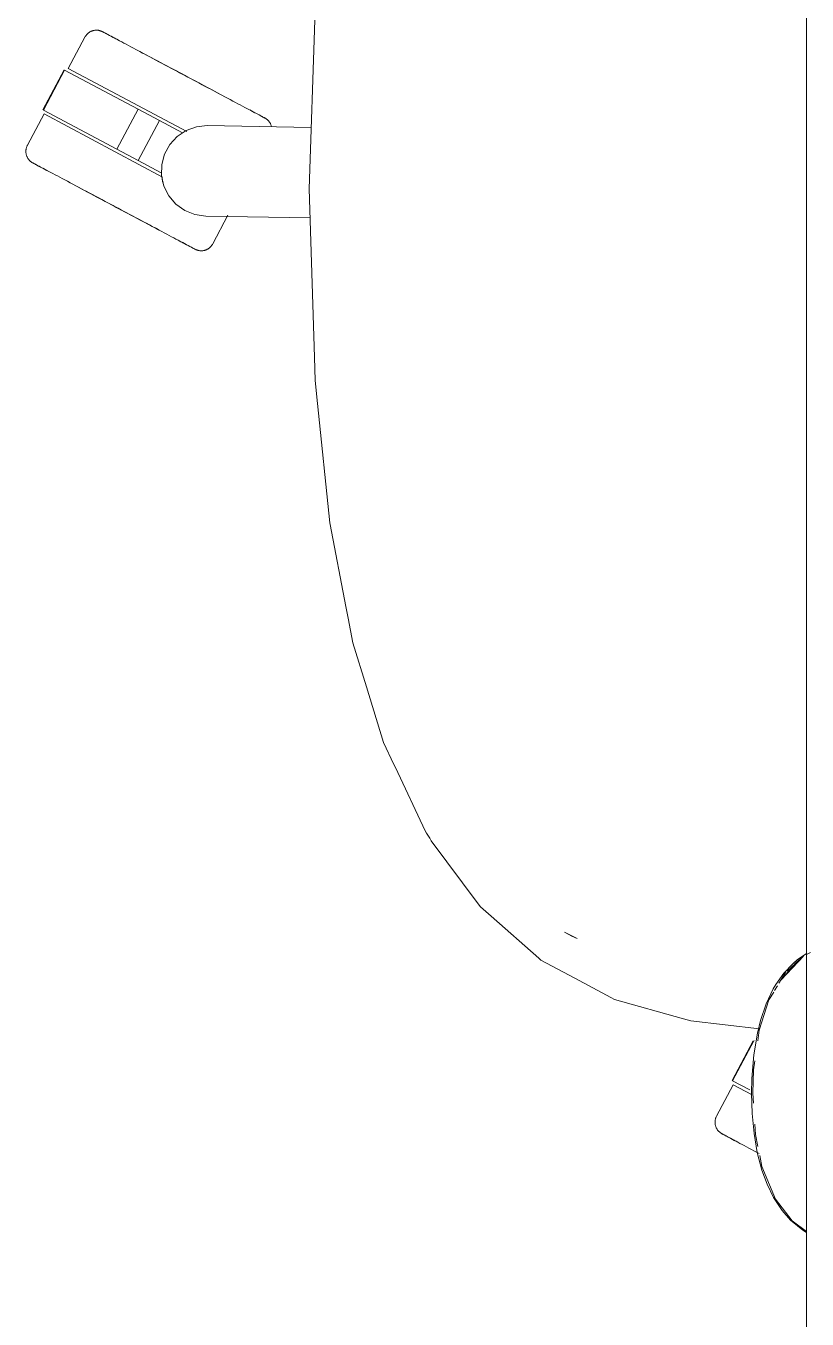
# Model space of a CAD drawing. Header units: millimetres. Extents: x 79795 to 317870, y -36033 to 97293.
# Drawn here: x 171862.4 to 172104.3, y 18189.7 to 18590.1 of the extents above; entities that cross this region are included whole.
import ezdxf

# ---------------------------------------------------------------- set-up
doc = ezdxf.new("R2010")
doc.units = ezdxf.units.MM
doc.header["$MEASUREMENT"] = 0
doc.layers.add('G-IMPT', color=8, linetype='CONTINUOUS', lineweight=9)
doc.layers.add('I-FURN', color=8, linetype='CONTINUOUS', lineweight=9)

msp = doc.modelspace()

# ---------------------------------------------------------------- linework, layer by layer
at = {"layer": 'G-IMPT'}
for p, q in [((171951.88, 18591.87), (171950.18, 18539.69)), ((171950.18, 18539.69), (171951.79, 18487.53)), ((171951.79, 18487.53), (171952.02, 18480.27)), ((171952.75, 18473.2), (171952.02, 18480.27)), ((171956.57, 18436.21), (171952.75, 18473.2)), ((171956.57, 18436.21), (171956.66, 18435.75)), ((171961.53, 18410.37), (171956.66, 18435.75)), ((171961.53, 18410.37), (171962.23, 18406.7)), ((171963.69, 18399.1), (171962.23, 18406.7)), ((171967.88, 18385.49), (171963.69, 18399.1)), ((171973.2, 18368.22), (171967.88, 18385.49)), ((171973.2, 18368.22), (171976.39, 18361.46)), ((171976.83, 18360.54), (171976.39, 18361.46)), ((171986.09, 18340.9), (171976.83, 18360.54)), ((171986.09, 18340.9), (171986.52, 18340.19)), ((171987.46, 18338.61), (171986.52, 18340.19)), ((171987.92, 18337.84), (171987.46, 18338.61)), ((171987.92, 18337.84), (172002.49, 18318.34)), ((172002.49, 18318.34), (172003.21, 18317.38)), ((172006.47, 18314.51), (172003.21, 18317.38)), ((172006.47, 18314.51), (172021.26, 18301.49)), ((172029.22, 18309.51), (172033.11, 18307.55)), ((172029.22, 18309.51), (172031.52, 18308.33)), ((172031.52, 18308.33), (172033.11, 18307.55)), ((172021.26, 18301.49), (172021.92, 18300.9)), ((172032.36, 18295.32), (172021.92, 18300.9)), ((172096.27, 18294.75), (172103.17, 18302.15)), ((172098.14, 18297.47), (172103.17, 18302.15)), ((172099.96, 18299.83), (172101.28, 18300.97)), ((172103.17, 18302.15), (172100.76, 18299.91)), ((172104.14, 18302.92), (172101.28, 18300.97)), ((172105.41, 18303.25), (172104.14, 18302.62)), ((172097.1, 18296.79), (172094.65, 18293.33)), ((172095.58, 18293.69), (172097.47, 18296.84)), ((172099.96, 18299.83), (172097.1, 18296.79)), ((172097.47, 18296.84), (172097.69, 18297.05)), ((172097.69, 18296.38), (172100.76, 18299.91)), ((172043.59, 18289.31), (172032.36, 18295.32)), ((172093.85, 18291.96), (172094.65, 18293.33)), ((172094.25, 18291.46), (172095.11, 18292.9)), ((172096.27, 18294.75), (172097.55, 18296.22)), ((172044.71, 18288.71), (172043.59, 18289.31)), ((172066.05, 18282.7), (172044.71, 18288.71)), ((172089.47, 18279.15), (172092.5, 18288.54)), ((172091.64, 18287.32), (172093.85, 18291.96)), ((172092.5, 18288.54), (172093.97, 18290.99)), ((172089.9, 18282.23), (172091.64, 18287.32)), ((172066.05, 18282.7), (172068.31, 18282.07)), ((172089.59, 18279.65), (172068.31, 18282.07)), ((172089.9, 18282.23), (172088.92, 18278.31)), ((172088.92, 18278.31), (172087.8, 18271.55)), ((172089.01, 18275.86), (172089.47, 18279.15)), ((172087.23, 18264.23), (172087.8, 18271.55)), ((172087.75, 18266.89), (172088.14, 18269.67)), ((172087.75, 18266.89), (172087.52, 18259.72)), ((172087.23, 18264.23), (172087.14, 18259.72)), ((172087.14, 18259.72), (172087.32, 18253.38)), ((172087.71, 18256.61), (172087.52, 18259.72)), ((172087.89, 18247.23), (172087.32, 18253.38)), ((172088.3, 18246.9), (172088.1, 18250.1)), ((172087.89, 18247.23), (172088.89, 18241.3)), ((172089.06, 18243.21), (172088.3, 18246.9)), ((172090.32, 18235.82), (172088.89, 18241.3)), ((172090.34, 18236.94), (172089.63, 18240.4)), ((172090.34, 18236.94), (172092.67, 18231.31)), ((172090.32, 18235.82), (172091.9, 18231.49)), ((172093.89, 18227.41), (172091.9, 18231.49)), ((172094.51, 18226.92), (172092.67, 18231.31)), ((172093.89, 18227.41), (172096.54, 18223.37)), ((172099.73, 18220.13), (172094.51, 18226.92)), ((172096.54, 18223.37), (172099.21, 18220.33)), ((172102.95, 18217.25), (172099.21, 18220.33)), ((172104.14, 18216.86), (172099.73, 18220.13)), ((172104.14, 18216.57), (172102.95, 18217.25))]:
    msp.add_line(p, q, dxfattribs=at)
at = {"layer": 'I-FURN'}
for p, q in [((172104.14, 17739.72), (172104.14, 19339.72)), ((172104.14, 19339.72), (172104.14, 17739.72)), ((171883.01, 18588.55), (171883.16, 18588.6)), ((171883.16, 18588.6), (171883.32, 18588.64)), ((171883.32, 18588.64), (171883.47, 18588.67)), ((171883.47, 18588.67), (171883.63, 18588.7)), ((171883.63, 18588.7), (171883.79, 18588.73)), ((171883.79, 18588.73), (171883.95, 18588.74)), ((171883.95, 18588.74), (171884.11, 18588.75)), ((171884.11, 18588.75), (171884.27, 18588.76)), ((171884.27, 18588.76), (171884.44, 18588.75)), ((171884.44, 18588.75), (171884.6, 18588.74)), ((171884.6, 18588.74), (171884.76, 18588.73)), ((171884.76, 18588.73), (171884.92, 18588.71)), ((171884.92, 18588.71), (171885.08, 18588.68)), ((171885.08, 18588.68), (171885.23, 18588.64)), ((171885.23, 18588.64), (171885.39, 18588.6)), ((171885.39, 18588.6), (171885.54, 18588.55)), ((171880.72, 18586.62), (171875.57, 18576.93)), ((171880.72, 18586.62), (171880.8, 18586.76)), ((171880.8, 18586.76), (171880.89, 18586.9)), ((171880.89, 18586.9), (171880.98, 18587.03)), ((171880.98, 18587.03), (171881.07, 18587.16)), ((171881.07, 18587.16), (171881.17, 18587.29)), ((171881.17, 18587.29), (171881.28, 18587.41)), ((171881.28, 18587.41), (171881.39, 18587.53)), ((171881.39, 18587.53), (171881.5, 18587.64)), ((171881.5, 18587.64), (171881.62, 18587.75)), ((171881.62, 18587.75), (171881.74, 18587.86)), ((171881.74, 18587.86), (171881.87, 18587.95)), ((171881.87, 18587.95), (171882, 18588.05)), ((171882, 18588.05), (171882.13, 18588.14)), ((171882.13, 18588.14), (171882.27, 18588.22)), ((171882.27, 18588.22), (171882.41, 18588.3)), ((171882.41, 18588.3), (171882.56, 18588.37)), ((171882.56, 18588.37), (171882.71, 18588.44)), ((171882.71, 18588.44), (171882.86, 18588.5)), ((171882.86, 18588.5), (171883.01, 18588.55)), ((171885.54, 18588.55), (171885.69, 18588.5)), ((171885.69, 18588.5), (171885.84, 18588.44)), ((171885.84, 18588.44), (171885.99, 18588.38)), ((171885.99, 18588.38), (171886.14, 18588.31)), ((171886.14, 18588.31), (171886.17, 18588.29)), ((171886.17, 18588.29), (171886.2, 18588.27)), ((171886.18, 18588.28), (171886.17, 18588.29)), ((171886.22, 18588.26), (171886.18, 18588.28)), ((171886.2, 18588.27), (171886.26, 18588.24)), ((171886.3, 18588.22), (171886.22, 18588.26)), ((171886.26, 18588.24), (171886.36, 18588.19)), ((171886.43, 18588.15), (171886.3, 18588.22)), ((171886.36, 18588.19), (171886.5, 18588.11)), ((171886.59, 18588.07), (171886.43, 18588.15)), ((171886.5, 18588.11), (171886.68, 18588.02)), ((171886.79, 18587.96), (171886.59, 18588.07)), ((171886.68, 18588.02), (171886.9, 18587.9)), ((171887.03, 18587.83), (171886.79, 18587.96)), ((171886.9, 18587.9), (171887.15, 18587.76)), ((171887.31, 18587.68), (171887.03, 18587.83)), ((171887.15, 18587.76), (171887.45, 18587.61)), ((171887.63, 18587.51), (171887.31, 18587.68)), ((171887.45, 18587.61), (171887.79, 18587.43)), ((171887.98, 18587.32), (171887.63, 18587.51)), ((171887.79, 18587.43), (171888.16, 18587.23)), ((171888.38, 18587.11), (171887.98, 18587.32)), ((171888.16, 18587.23), (171888.57, 18587.01)), ((171888.81, 18586.89), (171888.38, 18587.11)), ((171888.57, 18587.01), (171889.02, 18586.77)), ((171889.27, 18586.64), (171888.81, 18586.89)), ((171889.02, 18586.77), (171889.5, 18586.52)), ((171889.77, 18586.37), (171889.27, 18586.64)), ((171889.5, 18586.52), (171890.01, 18586.24)), ((171890.31, 18586.09), (171889.77, 18586.37)), ((171890.01, 18586.24), (171890.57, 18585.95)), ((171890.88, 18585.79), (171890.31, 18586.09)), ((171890.57, 18585.95), (171891.15, 18585.64)), ((171891.48, 18585.47), (171890.88, 18585.79)), ((171892.11, 18585.13), (171891.48, 18585.47)), ((171892.78, 18584.78), (171892.11, 18585.13)), ((171893.47, 18584.41), (171892.78, 18584.78)), ((171894.19, 18584.02), (171893.47, 18584.41)), ((171894.94, 18583.62), (171894.19, 18584.02)), ((171895.72, 18583.21), (171894.94, 18583.62)), ((171896.52, 18582.79), (171895.72, 18583.21)), ((171897.34, 18582.35), (171896.52, 18582.79)), ((171896.9, 18582.58), (171897.73, 18582.14)), ((171898.19, 18581.9), (171897.34, 18582.35)), ((171897.73, 18582.14), (171898.59, 18581.69)), ((171899.06, 18581.43), (171898.19, 18581.9)), ((171898.59, 18581.69), (171899.46, 18581.22)), ((171899.95, 18580.96), (171899.06, 18581.43)), ((171899.46, 18581.22), (171900.36, 18580.74)), ((171900.85, 18580.48), (171899.95, 18580.96)), ((171900.36, 18580.74), (171901.27, 18580.26)), ((171912.32, 18557.39), (171875.57, 18576.93)), ((171901.77, 18579.99), (171900.85, 18580.48)), ((171901.27, 18580.26), (171902.2, 18579.76)), ((171902.71, 18579.49), (171901.77, 18579.99)), ((171902.2, 18579.76), (171903.15, 18579.26)), ((171903.66, 18578.99), (171902.71, 18579.49)), ((171903.15, 18579.26), (171904.1, 18578.75)), ((171904.63, 18578.47), (171903.66, 18578.99)), ((171904.1, 18578.75), (171905.07, 18578.24)), ((171905.6, 18577.96), (171904.63, 18578.47)), ((171905.07, 18578.24), (171906.05, 18577.72)), ((171906.58, 18577.43), (171905.6, 18577.96)), ((171906.05, 18577.72), (171907.04, 18577.19)), ((171907.58, 18576.91), (171906.58, 18577.43)), ((171907.04, 18577.19), (171908.03, 18576.66)), ((171908.57, 18576.38), (171907.58, 18576.91)), ((171908.03, 18576.66), (171909.03, 18576.13)), ((171874.28, 18576.49), (171867.71, 18564.13)), ((171867.88, 18564.04), (171874.45, 18576.4)), ((171874.45, 18576.4), (171897.16, 18564.32)), ((171909.57, 18575.84), (171908.57, 18576.38)), ((171909.03, 18576.13), (171910.04, 18575.6)), ((171910.58, 18575.31), (171909.57, 18575.84)), ((171910.04, 18575.6), (171911.04, 18575.06)), ((171911.58, 18574.78), (171910.58, 18575.31)), ((171911.04, 18575.06), (171912.05, 18574.53)), ((171912.59, 18574.24), (171911.58, 18574.78)), ((171912.05, 18574.53), (171913.05, 18574)), ((171913.59, 18573.71), (171912.59, 18574.24)), ((171913.05, 18574), (171914.05, 18573.46)), ((171914.59, 18573.18), (171913.59, 18573.71)), ((171914.05, 18573.46), (171915.05, 18572.93)), ((171915.58, 18572.65), (171914.59, 18573.18)), ((171915.05, 18572.93), (171916.04, 18572.41)), ((171916.57, 18572.12), (171915.58, 18572.65)), ((171916.04, 18572.41), (171917.02, 18571.88)), ((171917.55, 18571.6), (171916.57, 18572.12)), ((171917.02, 18571.88), (171918, 18571.36)), ((171918.52, 18571.09), (171917.55, 18571.6)), ((171918, 18571.36), (171918.96, 18570.85)), ((171919.48, 18570.58), (171918.52, 18571.09)), ((171918.96, 18570.85), (171919.91, 18570.35)), ((171920.42, 18570.08), (171919.48, 18570.58)), ((171919.91, 18570.35), (171920.85, 18569.85)), ((171921.35, 18569.58), (171920.42, 18570.08)), ((171920.85, 18569.85), (171921.77, 18569.36)), ((171922.26, 18569.1), (171921.35, 18569.58)), ((171921.77, 18569.36), (171922.68, 18568.88)), ((171923.16, 18568.62), (171922.26, 18569.1)), ((171924.04, 18568.15), (171923.16, 18568.62)), ((171924.89, 18567.7), (171924.04, 18568.15)), ((171925.73, 18567.25), (171924.89, 18567.7)), ((171926.54, 18566.82), (171925.73, 18567.25)), ((171927.33, 18566.4), (171926.54, 18566.82)), ((171928.09, 18566), (171927.33, 18566.4)), ((171928.83, 18565.61), (171928.09, 18566)), ((171929.53, 18565.23), (171928.83, 18565.61)), ((171930.21, 18564.87), (171929.53, 18565.23)), ((171930.86, 18564.53), (171930.21, 18564.87)), ((171868.06, 18562.81), (171862.91, 18553.12)), ((171890.59, 18551.96), (171867.88, 18564.04)), ((171904.78, 18543.28), (171868.06, 18562.81)), ((171890.59, 18551.96), (171897.16, 18564.32)), ((171897.16, 18564.32), (171903.8, 18560.79)), ((171897.23, 18548.43), (171903.8, 18560.79)), ((171903.8, 18560.79), (171910.95, 18556.99)), ((171931.47, 18564.2), (171930.86, 18564.53)), ((171932.06, 18563.89), (171931.47, 18564.2)), ((171931.75, 18564.05), (171932.32, 18563.75)), ((171932.61, 18563.6), (171932.06, 18563.89)), ((171932.32, 18563.75), (171932.85, 18563.47)), ((171933.13, 18563.32), (171932.61, 18563.6)), ((171932.85, 18563.47), (171933.35, 18563.2)), ((171933.61, 18563.06), (171933.13, 18563.32)), ((171933.35, 18563.2), (171933.82, 18562.95)), ((171934.06, 18562.83), (171933.61, 18563.06)), ((171933.82, 18562.95), (171934.25, 18562.72)), ((171934.47, 18562.61), (171934.06, 18562.83)), ((171934.25, 18562.72), (171934.64, 18562.52)), ((171934.84, 18562.41), (171934.47, 18562.61)), ((171934.64, 18562.52), (171935, 18562.33)), ((171935.17, 18562.23), (171934.84, 18562.41)), ((171935, 18562.33), (171935.31, 18562.16)), ((171935.47, 18562.07), (171935.17, 18562.23)), ((171935.31, 18562.16), (171935.59, 18562.01)), ((171935.73, 18561.94), (171935.47, 18562.07)), ((171935.59, 18562.01), (171935.83, 18561.88)), ((171935.95, 18561.82), (171935.73, 18561.94)), ((171935.83, 18561.88), (171936.04, 18561.77)), ((171936.13, 18561.72), (171935.95, 18561.82)), ((171936.04, 18561.77), (171936.2, 18561.69)), ((171936.27, 18561.65), (171936.13, 18561.72)), ((171936.2, 18561.69), (171936.32, 18561.62)), ((171936.37, 18561.6), (171936.27, 18561.65)), ((171936.32, 18561.62), (171936.4, 18561.58)), ((171936.43, 18561.56), (171936.37, 18561.6)), ((171936.4, 18561.58), (171936.44, 18561.56)), ((171936.45, 18561.55), (171936.43, 18561.56)), ((171936.44, 18561.56), (171936.45, 18561.55)), ((171936.45, 18561.55), (171936.59, 18561.48)), ((171936.59, 18561.48), (171936.73, 18561.39)), ((171936.73, 18561.39), (171936.86, 18561.3)), ((171936.86, 18561.3), (171936.99, 18561.21)), ((171936.99, 18561.21), (171937.12, 18561.11)), ((171937.12, 18561.11), (171937.24, 18561)), ((171937.24, 18561), (171937.36, 18560.89)), ((171937.36, 18560.89), (171937.47, 18560.78)), ((171937.47, 18560.78), (171937.58, 18560.66)), ((171937.58, 18560.66), (171937.69, 18560.54)), ((171909.27, 18555.85), (171912.07, 18557.72)), ((171912.07, 18557.72), (171915.25, 18558.86)), ((171915.25, 18558.86), (171918.6, 18559.21)), ((171918.6, 18559.21), (171950.8, 18558.65)), ((171937.69, 18560.54), (171937.78, 18560.41)), ((171937.78, 18560.41), (171937.88, 18560.28)), ((171937.88, 18560.28), (171937.97, 18560.14)), ((171937.97, 18560.14), (171938.05, 18560.01)), ((171938.05, 18560.01), (171938.13, 18559.86)), ((171938.13, 18559.86), (171938.2, 18559.72)), ((171938.2, 18559.72), (171938.27, 18559.57)), ((171938.27, 18559.57), (171938.33, 18559.42)), ((171938.33, 18559.42), (171938.38, 18559.27)), ((171938.38, 18559.27), (171938.43, 18559.12)), ((171938.43, 18559.12), (171938.47, 18558.96)), ((171938.47, 18558.96), (171938.51, 18558.8)), ((171862.64, 18552.49), (171862.7, 18552.64)), ((171862.7, 18552.64), (171862.76, 18552.79)), ((171862.76, 18552.79), (171862.82, 18552.94)), ((171862.82, 18552.94), (171862.89, 18553.08)), ((171862.89, 18553.08), (171862.91, 18553.12)), ((171905.37, 18550.41), (171906.99, 18553.37)), ((171906.99, 18553.37), (171909.27, 18555.85)), ((171862.44, 18551.38), (171862.45, 18551.54)), ((171862.44, 18551.22), (171862.44, 18551.38)), ((171862.44, 18551.06), (171862.44, 18551.22)), ((171862.45, 18550.9), (171862.44, 18551.06)), ((171862.45, 18551.54), (171862.47, 18551.7)), ((171862.47, 18550.74), (171862.45, 18550.9)), ((171862.47, 18551.7), (171862.49, 18551.86)), ((171862.49, 18550.58), (171862.47, 18550.74)), ((171862.49, 18551.86), (171862.52, 18552.02)), ((171862.52, 18550.42), (171862.49, 18550.58)), ((171862.52, 18552.02), (171862.55, 18552.18)), ((171862.56, 18550.26), (171862.52, 18550.42)), ((171862.55, 18552.18), (171862.6, 18552.33)), ((171862.6, 18550.11), (171862.56, 18550.26)), ((171862.6, 18552.33), (171862.64, 18552.49)), ((171862.65, 18549.95), (171862.6, 18550.11)), ((171862.7, 18549.8), (171862.65, 18549.95)), ((171862.76, 18549.65), (171862.7, 18549.8)), ((171862.83, 18549.5), (171862.76, 18549.65)), ((171862.9, 18549.36), (171862.83, 18549.5)), ((171862.98, 18549.22), (171862.9, 18549.36)), ((171863.06, 18549.08), (171862.98, 18549.22)), ((171863.15, 18548.95), (171863.06, 18549.08)), ((171863.24, 18548.81), (171863.15, 18548.95)), ((171863.34, 18548.69), (171863.24, 18548.81)), ((171863.45, 18548.56), (171863.34, 18548.69)), ((171863.56, 18548.45), (171863.45, 18548.56)), ((171897.23, 18548.43), (171890.59, 18551.96)), ((171904.5, 18547.15), (171905.37, 18550.41)), ((171863.67, 18548.33), (171863.56, 18548.45)), ((171863.79, 18548.22), (171863.67, 18548.33)), ((171863.91, 18548.12), (171863.79, 18548.22)), ((171864.04, 18548.02), (171863.91, 18548.12)), ((171864.17, 18547.92), (171864.04, 18548.02)), ((171864.3, 18547.83), (171864.17, 18547.92)), ((171864.44, 18547.75), (171864.3, 18547.83)), ((171864.58, 18547.67), (171864.44, 18547.75)), ((171864.59, 18547.67), (171864.58, 18547.67)), ((171864.58, 18547.67), (171864.6, 18547.66)), ((171864.63, 18547.64), (171864.59, 18547.67)), ((171864.6, 18547.66), (171864.66, 18547.63)), ((171864.71, 18547.6), (171864.63, 18547.64)), ((171864.66, 18547.63), (171864.76, 18547.57)), ((171864.83, 18547.54), (171864.71, 18547.6)), ((171864.76, 18547.57), (171864.9, 18547.5)), ((171864.99, 18547.45), (171864.83, 18547.54)), ((171864.9, 18547.5), (171865.08, 18547.4)), ((171865.19, 18547.34), (171864.99, 18547.45)), ((171865.08, 18547.4), (171865.3, 18547.29)), ((171865.43, 18547.21), (171865.19, 18547.34)), ((171865.3, 18547.29), (171865.56, 18547.15)), ((171865.71, 18547.07), (171865.43, 18547.21)), ((171865.56, 18547.15), (171865.86, 18546.99)), ((171866.03, 18546.9), (171865.71, 18547.07)), ((171865.86, 18546.99), (171866.19, 18546.81)), ((171866.39, 18546.71), (171866.03, 18546.9)), ((171866.19, 18546.81), (171866.56, 18546.61)), ((171866.78, 18546.5), (171866.39, 18546.71)), ((171866.56, 18546.61), (171866.97, 18546.4)), ((171867.21, 18546.27), (171866.78, 18546.5)), ((171866.97, 18546.4), (171867.42, 18546.16)), ((171867.68, 18546.02), (171867.21, 18546.27)), ((171867.42, 18546.16), (171867.9, 18545.9)), ((171868.18, 18545.76), (171867.68, 18546.02)), ((171867.9, 18545.9), (171868.42, 18545.63)), ((171868.71, 18545.47), (171868.18, 18545.76)), ((171868.42, 18545.63), (171868.97, 18545.33)), ((171869.28, 18545.17), (171868.71, 18545.47)), ((171868.97, 18545.33), (171869.55, 18545.02)), ((171869.55, 18545.02), (171870.17, 18544.7)), ((171870.17, 18544.7), (171870.82, 18544.35)), ((171904.37, 18544.63), (171897.23, 18548.43)), ((171904.44, 18543.77), (171904.5, 18547.15)), ((171870.82, 18544.35), (171871.5, 18543.99)), ((171871.5, 18543.99), (171872.2, 18543.62)), ((171872.2, 18543.62), (171872.94, 18543.22)), ((171872.94, 18543.22), (171873.7, 18542.82)), ((171873.7, 18542.82), (171874.49, 18542.4)), ((171874.49, 18542.4), (171875.3, 18541.97)), ((171875.3, 18541.97), (171876.13, 18541.53)), ((171876.13, 18541.53), (171876.99, 18541.07)), ((171876.99, 18541.07), (171877.87, 18540.6)), ((171877.87, 18540.6), (171878.76, 18540.13)), ((171905.19, 18540.49), (171904.44, 18543.77)), ((171879.26, 18539.87), (171878.35, 18540.35)), ((171878.76, 18540.13), (171879.68, 18539.64)), ((171880.18, 18539.38), (171879.26, 18539.87)), ((171879.68, 18539.64), (171880.61, 18539.15)), ((171881.12, 18538.88), (171880.18, 18539.38)), ((171880.61, 18539.15), (171881.55, 18538.64)), ((171882.07, 18538.37), (171881.12, 18538.88)), ((171881.55, 18538.64), (171882.51, 18538.14)), ((171883.03, 18537.86), (171882.07, 18538.37)), ((171882.51, 18538.14), (171883.48, 18537.62)), ((171884.01, 18537.34), (171883.03, 18537.86)), ((171883.48, 18537.62), (171884.46, 18537.1)), ((171884.99, 18536.82), (171884.01, 18537.34)), ((171884.46, 18537.1), (171885.44, 18536.58)), ((171885.98, 18536.29), (171884.99, 18536.82)), ((171885.44, 18536.58), (171886.44, 18536.05)), ((171906.71, 18537.47), (171905.19, 18540.49)), ((171908.9, 18534.91), (171906.71, 18537.47)), ((171886.98, 18535.76), (171885.98, 18536.29)), ((171886.44, 18536.05), (171887.44, 18535.52)), ((171887.98, 18535.23), (171886.98, 18535.76)), ((171887.44, 18535.52), (171888.44, 18534.98)), ((171888.98, 18534.69), (171887.98, 18535.23)), ((171888.44, 18534.98), (171889.45, 18534.45)), ((171889.99, 18534.16), (171888.98, 18534.69)), ((171889.45, 18534.45), (171890.45, 18533.91)), ((171890.99, 18533.63), (171889.99, 18534.16)), ((171890.45, 18533.91), (171891.45, 18533.38)), ((171892, 18533.09), (171890.99, 18533.63)), ((171891.45, 18533.38), (171892.46, 18532.85)), ((171892.99, 18532.56), (171892, 18533.09)), ((171892.46, 18532.85), (171893.45, 18532.32)), ((171893.99, 18532.03), (171892.99, 18532.56)), ((171911.64, 18532.94), (171908.9, 18534.91)), ((171914.78, 18531.69), (171911.64, 18532.94)), ((171893.45, 18532.32), (171894.44, 18531.79)), ((171894.98, 18531.51), (171893.99, 18532.03)), ((171894.44, 18531.79), (171895.43, 18531.27)), ((171895.95, 18530.99), (171894.98, 18531.51)), ((171895.43, 18531.27), (171896.4, 18530.75)), ((171896.92, 18530.47), (171895.95, 18530.99)), ((171896.4, 18530.75), (171897.37, 18530.24)), ((171897.88, 18529.96), (171896.92, 18530.47)), ((171897.37, 18530.24), (171898.32, 18529.73)), ((171898.83, 18529.46), (171897.88, 18529.96)), ((171898.32, 18529.73), (171899.25, 18529.23)), ((171899.75, 18528.97), (171898.83, 18529.46)), ((171899.25, 18529.23), (171900.18, 18528.74)), ((171900.67, 18528.48), (171899.75, 18528.97)), ((171900.18, 18528.74), (171901.08, 18528.26)), ((171918.12, 18531.23), (171914.78, 18531.69)), ((171950.46, 18530.66), (171918.12, 18531.23)), ((171920.3, 18522.6), (171925.01, 18531.45)), ((171901.56, 18528), (171900.67, 18528.48)), ((171901.08, 18528.26), (171901.97, 18527.79)), ((171902.44, 18527.54), (171901.56, 18528)), ((171901.97, 18527.79), (171902.84, 18527.33)), ((171903.3, 18527.08), (171902.44, 18527.54)), ((171902.84, 18527.33), (171903.69, 18526.88)), ((171904.13, 18526.64), (171903.3, 18527.08)), ((171903.69, 18526.88), (171904.51, 18526.44)), ((171904.51, 18526.44), (171905.31, 18526.01)), ((171905.31, 18526.01), (171906.09, 18525.6)), ((171906.09, 18525.6), (171906.84, 18525.2)), ((171906.84, 18525.2), (171907.56, 18524.82)), ((171907.56, 18524.82), (171908.25, 18524.45)), ((171908.25, 18524.45), (171908.92, 18524.09)), ((171908.92, 18524.09), (171909.55, 18523.76)), ((171909.55, 18523.76), (171910.15, 18523.44)), ((171910.46, 18523.27), (171909.88, 18523.58)), ((171910.15, 18523.44), (171910.72, 18523.14)), ((171911.01, 18522.98), (171910.46, 18523.27)), ((171910.72, 18523.14), (171911.26, 18522.85)), ((171911.53, 18522.7), (171911.01, 18522.98)), ((171911.26, 18522.85), (171911.76, 18522.58)), ((171912.01, 18522.45), (171911.53, 18522.7)), ((171911.76, 18522.58), (171912.22, 18522.34)), ((171912.46, 18522.21), (171912.01, 18522.45)), ((171912.22, 18522.34), (171912.65, 18522.11)), ((171912.87, 18521.99), (171912.46, 18522.21)), ((171912.65, 18522.11), (171913.05, 18521.9)), ((171913.24, 18521.79), (171912.87, 18521.99)), ((171913.05, 18521.9), (171913.4, 18521.71)), ((171913.58, 18521.62), (171913.24, 18521.79)), ((171913.4, 18521.71), (171913.72, 18521.54)), ((171913.87, 18521.46), (171913.58, 18521.62)), ((171913.72, 18521.54), (171914, 18521.39)), ((171914.13, 18521.32), (171913.87, 18521.46)), ((171914, 18521.39), (171914.24, 18521.26)), ((171914.35, 18521.2), (171914.13, 18521.32)), ((171914.24, 18521.26), (171914.44, 18521.16)), ((171914.53, 18521.11), (171914.35, 18521.2)), ((171914.44, 18521.16), (171914.6, 18521.07)), ((171914.67, 18521.03), (171914.53, 18521.11)), ((171914.6, 18521.07), (171914.72, 18521.01)), ((171914.77, 18520.98), (171914.67, 18521.03)), ((171914.72, 18521.01), (171914.81, 18520.96)), ((171914.83, 18520.95), (171914.77, 18520.98)), ((171914.81, 18520.96), (171914.85, 18520.94)), ((171914.85, 18520.94), (171914.83, 18520.95)), ((171914.89, 18520.92), (171914.85, 18520.94)), ((171914.85, 18520.94), (171914.85, 18520.94)), ((171915.04, 18520.85), (171914.89, 18520.92)), ((171915.18, 18520.78), (171915.04, 18520.85)), ((171915.33, 18520.72), (171915.18, 18520.78)), ((171915.49, 18520.67), (171915.33, 18520.72)), ((171915.64, 18520.62), (171915.49, 18520.67)), ((171915.8, 18520.58), (171915.64, 18520.62)), ((171915.95, 18520.54), (171915.8, 18520.58)), ((171916.11, 18520.52), (171915.95, 18520.54)), ((171917.55, 18520.55), (171917.4, 18520.52)), ((171917.71, 18520.58), (171917.55, 18520.55)), ((171917.87, 18520.63), (171917.71, 18520.58)), ((171918.02, 18520.67), (171917.87, 18520.63)), ((171918.17, 18520.73), (171918.02, 18520.67)), ((171918.32, 18520.79), (171918.17, 18520.73)), ((171918.47, 18520.85), (171918.32, 18520.79)), ((171918.61, 18520.93), (171918.47, 18520.85)), ((171918.76, 18521), (171918.61, 18520.93)), ((171918.89, 18521.09), (171918.76, 18521)), ((171919.03, 18521.18), (171918.89, 18521.09)), ((171919.16, 18521.27), (171919.03, 18521.18)), ((171919.29, 18521.37), (171919.16, 18521.27)), ((171919.41, 18521.47), (171919.29, 18521.37)), ((171919.53, 18521.58), (171919.41, 18521.47)), ((171919.64, 18521.69), (171919.53, 18521.58)), ((171919.75, 18521.81), (171919.64, 18521.69)), ((171919.86, 18521.94), (171919.75, 18521.81)), ((171919.96, 18522.06), (171919.86, 18521.94)), ((171920.05, 18522.19), (171919.96, 18522.06)), ((171920.14, 18522.33), (171920.05, 18522.19)), ((171920.23, 18522.46), (171920.14, 18522.33)), ((171920.3, 18522.6), (171920.23, 18522.46)), ((171916.27, 18520.49), (171916.11, 18520.52)), ((171916.43, 18520.48), (171916.27, 18520.49)), ((171916.59, 18520.47), (171916.43, 18520.48)), ((171916.75, 18520.47), (171916.59, 18520.47)), ((171916.92, 18520.47), (171916.75, 18520.47)), ((171917.08, 18520.48), (171916.92, 18520.47)), ((171917.24, 18520.5), (171917.08, 18520.48)), ((171917.4, 18520.52), (171917.24, 18520.5)), ((172087.64, 18275.94), (172081.07, 18263.58)), ((172081.24, 18263.49), (172087.81, 18275.85)), ((172087.81, 18275.85), (172087.9, 18275.8)), ((172081.42, 18262.26), (172076.27, 18252.57)), ((172086.53, 18260.68), (172081.24, 18263.49)), ((172087.05, 18259.27), (172081.42, 18262.26)), ((172076.11, 18252.24), (172076.18, 18252.39)), ((172076.18, 18252.39), (172076.25, 18252.54)), ((172076.25, 18252.54), (172076.27, 18252.57)), ((172075.8, 18250.84), (172075.81, 18251)), ((172075.8, 18250.67), (172075.8, 18250.84)), ((172075.8, 18250.51), (172075.8, 18250.67)), ((172075.81, 18250.35), (172075.8, 18250.51)), ((172075.81, 18251), (172075.83, 18251.16)), ((172075.83, 18250.19), (172075.81, 18250.35)), ((172075.83, 18251.16), (172075.85, 18251.32)), ((172075.85, 18250.03), (172075.83, 18250.19)), ((172075.85, 18251.32), (172075.88, 18251.47)), ((172075.88, 18249.87), (172075.85, 18250.03)), ((172075.88, 18251.47), (172075.91, 18251.63)), ((172075.92, 18249.72), (172075.88, 18249.87)), ((172075.91, 18251.63), (172075.95, 18251.79)), ((172075.96, 18249.56), (172075.92, 18249.72)), ((172075.95, 18251.79), (172076, 18251.94)), ((172076.01, 18249.41), (172075.96, 18249.56)), ((172076, 18251.94), (172076.06, 18252.09)), ((172076.06, 18249.25), (172076.01, 18249.41)), ((172076.06, 18252.09), (172076.11, 18252.24)), ((172076.12, 18249.11), (172076.06, 18249.25)), ((172076.19, 18248.96), (172076.12, 18249.11)), ((172076.26, 18248.81), (172076.19, 18248.96)), ((172076.34, 18248.67), (172076.26, 18248.81)), ((172076.42, 18248.53), (172076.34, 18248.67)), ((172076.51, 18248.4), (172076.42, 18248.53)), ((172076.6, 18248.27), (172076.51, 18248.4)), ((172076.7, 18248.14), (172076.6, 18248.27)), ((172076.81, 18248.02), (172076.7, 18248.14)), ((172076.91, 18247.9), (172076.81, 18248.02)), ((172077.03, 18247.79), (172076.91, 18247.9)), ((172077.15, 18247.68), (172077.03, 18247.79)), ((172077.27, 18247.57), (172077.15, 18247.68)), ((172077.4, 18247.47), (172077.27, 18247.57)), ((172077.53, 18247.38), (172077.4, 18247.47)), ((172077.66, 18247.29), (172077.53, 18247.38)), ((172077.8, 18247.2), (172077.66, 18247.29)), ((172077.94, 18247.12), (172077.8, 18247.2)), ((172077.99, 18247.1), (172077.94, 18247.12)), ((172077.94, 18247.12), (172077.94, 18247.12)), ((172077.94, 18247.12), (172077.96, 18247.11)), ((172077.96, 18247.11), (172078.02, 18247.08)), ((172078.07, 18247.06), (172077.99, 18247.1)), ((172078.02, 18247.08), (172078.12, 18247.03)), ((172078.19, 18246.99), (172078.07, 18247.06)), ((172078.12, 18247.03), (172078.26, 18246.95)), ((172078.35, 18246.9), (172078.19, 18246.99)), ((172078.26, 18246.95), (172078.44, 18246.86)), ((172078.55, 18246.8), (172078.35, 18246.9)), ((172078.44, 18246.86), (172078.66, 18246.74)), ((172078.79, 18246.67), (172078.55, 18246.8)), ((172078.66, 18246.74), (172078.92, 18246.6)), ((172079.07, 18246.52), (172078.79, 18246.67)), ((172078.92, 18246.6), (172079.21, 18246.45)), ((172079.39, 18246.35), (172079.07, 18246.52)), ((172079.21, 18246.45), (172079.55, 18246.27)), ((172079.75, 18246.16), (172079.39, 18246.35)), ((172079.55, 18246.27), (172079.92, 18246.07)), ((172080.14, 18245.95), (172079.75, 18246.16)), ((172079.92, 18246.07), (172080.33, 18245.85)), ((172080.57, 18245.73), (172080.14, 18245.95)), ((172080.33, 18245.85), (172080.78, 18245.61)), ((172081.03, 18245.48), (172080.57, 18245.73)), ((172080.78, 18245.61), (172081.26, 18245.36)), ((172081.54, 18245.21), (172081.03, 18245.48)), ((172081.26, 18245.36), (172081.78, 18245.08)), ((172082.07, 18244.93), (172081.54, 18245.21)), ((172081.78, 18245.08), (172082.33, 18244.79)), ((172082.64, 18244.62), (172082.07, 18244.93)), ((172082.33, 18244.79), (172082.91, 18244.48)), ((172082.91, 18244.48), (172083.53, 18244.15)), ((172083.53, 18244.15), (172084.18, 18243.81)), ((172084.18, 18243.81), (172084.85, 18243.45)), ((172084.85, 18243.45), (172085.56, 18243.07)), ((172085.56, 18243.07), (172086.3, 18242.68)), ((172086.3, 18242.68), (172087.06, 18242.27)), ((172087.06, 18242.27), (172087.85, 18241.86)), ((172087.85, 18241.86), (172088.66, 18241.42)), ((172088.66, 18241.42), (172089.49, 18240.98))]:
    msp.add_line(p, q, dxfattribs=at)
msp.add_open_spline([(171904.84, 18541.61), (171904.73, 18542.02), (171904.66, 18542.45), (171904.6, 18542.87)], degree=3, dxfattribs=at)

doc.saveas('drawing.dxf')
